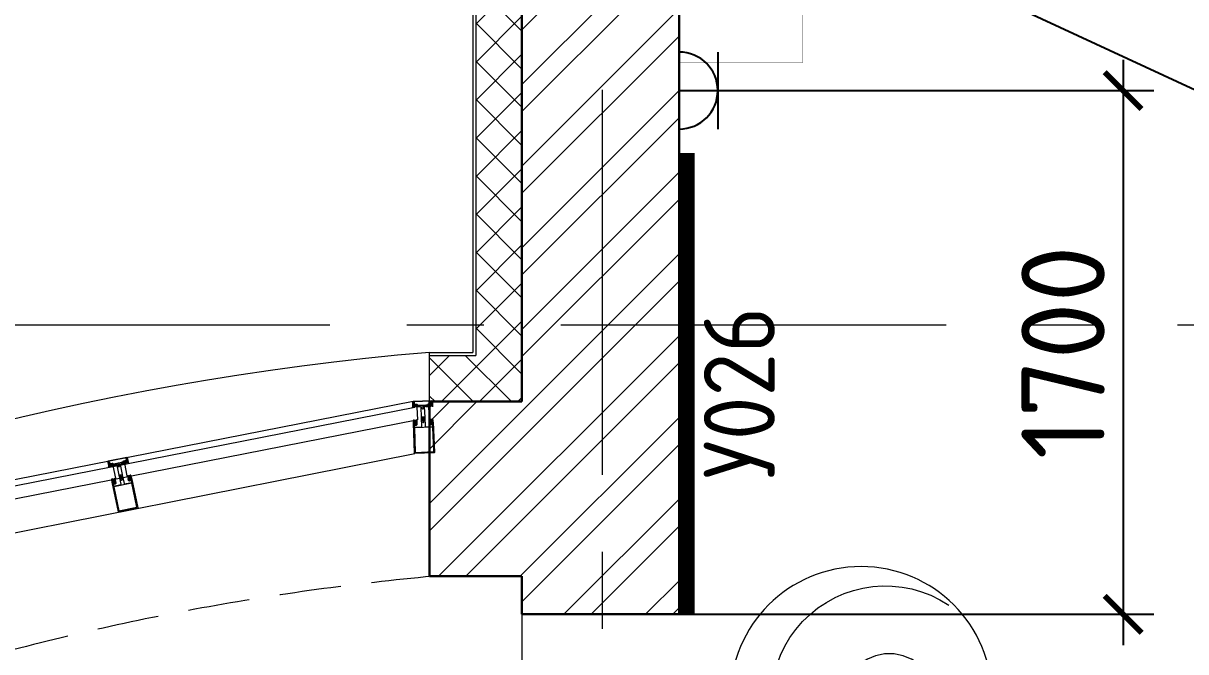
# Model space of a CAD drawing. Header units: millimetres. Extents: x -8417289 to 9420486, y 0 to 166066.
# Drawn here: x 61764 to 65536, y 126539 to 128579 of the extents above; entities that cross this region are included whole.
import ezdxf
from ezdxf import colors
from ezdxf.entities.mleader import LeaderData, LeaderLine
from ezdxf.enums import TextEntityAlignment as Align
from ezdxf.math import Vec2, Vec3

# ---------------------------------------------------------------- set-up
doc = ezdxf.new("R2010")
doc.units = ezdxf.units.MM
doc.header["$MEASUREMENT"] = 0
doc.header["$PDMODE"] = 3
doc.header["$PDSIZE"] = -4
doc.linetypes.add('CENTER', pattern=[2, 1.25, -0.25, 0.25, -0.25])
doc.linetypes.add('HIDDEN', pattern=[6, 4, -2])
doc.layers.get('0').update_dxf_attribs({"color": 250, "lineweight": 9})
doc.layers.get('Defpoints').update_dxf_attribs({"color": 6})
for name, color, linetype, lineweight in [('АР_Навесной фасад', 147, 'Continuous', 5), ('АР_Оси', 195, 'Continuous', 9), ('АР_Перегородки витражные', 152, 'Continuous', 13), ('АР_Подоконники', 163, 'Continuous', 9), ('АР_Сущ Несущая стена', 216, 'Continuous', 30), ('АР_Утеплитель', 250, 'Continuous', 9), ('АР_Штриховка кирпич', 250, 'Continuous', 9), ('перекр 0.3', 181, 'Continuous', 30), ('ТХ_мебель передв', 250, 'Continuous', 13), ('ТХ_мебель_библ', 250, 'Continuous', 13), ('ТХ_ОСНОВНОЙ', 103, 'Continuous', 25)]:
    doc.layers.add(name, color=color, linetype=linetype, lineweight=lineweight)
doc.layers.add('ТХ_Задание КР', color=7, linetype='Continuous', true_color=0x9a5430)
for name, color, linetype in [('ТХ_мебель_библ_поз', 47, 'Continuous'), ('ТХ_привязки ЭО', 96, 'Continuous'), ('ТХ_привязки_СС', 3, 'Continuous'), ('ТХ_привязки_ЭО', 96, 'Continuous'), ('ТХ_розетки ЭО', 86, 'Continuous')]:
    doc.layers.add(name, color=color, linetype=linetype)
doc.styles.add('GOST 2.304', font='CS_Gost2304.shx')
doc.styles.add('gost_A', font='CS_Gost2304.shx', dxfattribs={"width": 0.71})
doc.styles.add('ISOCPEUR', font='isocpeur.TTF')
doc.styles.add('ISOCPEUR_1', font='isocpeur.TTF', dxfattribs={"width": 0.9, "height": 250})
doc.styles.add('ГОСТ 2.304', font='isocpeur.TTF', dxfattribs={"width": 0.7})
doc.dimstyles.new('R_100', dxfattribs={"dimtxt": 270, "dimasz": 120, "dimexe": 100, "dimexo": 0, "dimgap": 60, "dimtad": 1, "dimdec": 0, "dimrnd": 50, "dimzin": 0, "dimdsep": 46, "dimtxsty": 'ISOCPEUR', "dimblk": 'ARCHTICK', "dimcen": 0, "dimdle": 100, "dimclrd": 256, "dimclre": 256, "dimclrt": 256, "dimadec": 0, "dimazin": 0, "dimtfac": 2, "dimtdec": 0, "dimtofl": 0, "dimtmove": 1, "dimatfit": 3, "dimfxl": 1, "dimtvp": 3, "dimtolj": 1, "dimtzin": 0, "dimarcsym": 0})
pattern_1 = [(335.76716334, (-69115.3163, 318510.941), (0.651582564, 1.447617495), []), (65.76716334, (-69115.3163, 318510.941), (-1.447617495, 0.651582564), [])]

# ---------------------------------------------------------------- blocks, each defined once
blk = doc.blocks.new('стойка витр.')
h = blk.add_hatch()
h.set_pattern_fill('ANSI37', scale=0.5, angle=-69.2328)
h.set_pattern_definition(pattern_1)
edge = h.paths.add_edge_path()
edge.add_line((-22.7, 14.1), (-23, 15))
edge.add_arc((-23.4, 14.9), 0.427, 20.7605, 72.3)
edge.add_arc((-23.2, 15.7), 0.427, 110.764, 252.288, ccw=False)
edge.add_line((-23.3, 16.1), (-22.3, 16.5))
edge.add_arc((-22.2, 16.3), 0.183, 20.749, 110.7854, ccw=False)
edge.add_line((-22.1, 16.4), (-22, 16.3))
edge.add_arc((-21.9, 16.3), 0.183, 200.7666, 335.778)
edge.add_line((-21.7, 16.3), (-21.1, 17.8))
edge.add_arc((-21.7, 18), 0.637, 344.3928, 381.7249)
edge.add_line((-21.1, 18.2), (-22.6, 22.1))
edge.add_arc((-23.2, 21.9), 0.637, 19.8094, 57.1415)
edge.add_line((-22.8, 22.4), (-24.3, 23.1))
edge.add_arc((-24.4, 23), 0.183, 65.7564, 200.7677)
edge.add_line((-24.5, 22.9), (-24.5, 22.8))
edge.add_arc((-24.7, 22.7), 0.183, -69.251, 20.7854, ccw=False)
edge.add_line((-24.6, 22.6), (-25.6, 22.2))
edge.add_arc((-25.8, 22.6), 0.427, 149.2464, 290.7703, ccw=False)
edge.add_arc((-26.5, 23), 0.427, 329.2344, 380.7738)
edge.add_line((-26.1, 23.2), (-26.5, 24.2))
edge.add_arc((-26.7, 24.1), 0.183, 20.749, 110.7854)
edge.add_line((-26.7, 24.3), (-33.5, 21.7))
edge.add_arc((-33.4, 21.4), 0.306, 107.612, 200.6883)
edge.add_line((-33.7, 21.3), (-33.4, 20.7))
edge.add_arc((-33.1, 20.8), 0.304, 200.7453, 225.8124)
edge.add_line((-33.3, 20.5), (-31.8, 18.9))
edge.add_arc((-32, 18.7), 0.305, -108.8628, 45.7814, ccw=False)
edge.add_arc((-28.7, 27.8), 9.95, 231.9543, 250.0412, ccw=False)
edge.add_arc((-35.1, 19.6), 0.4, 42.3093, 119.225)
edge.add_arc((-34.9, 19.6), 0.602, 134.395, 228.6478)
edge.add_arc((-28.5, 27.8), 11, 232.0873, 240.8889)
edge.add_arc((-36.9, 12.9), 6.09, 40.7589, 60.6144, ccw=False)
edge.add_arc((-32.5, 16.6), 0.305, -34.8959, 41.6027, ccw=False)
edge.add_line((-32.3, 16.5), (-32.8, 15.8))
edge.add_arc((-32.5, 15.6), 0.305, 145.1101, 256.4243)
edge.add_line((-32.6, 15.3), (-31.7, 15.1))
edge.add_arc((-31.8, 14.8), 0.305, -34.8899, 76.4243, ccw=False)
edge.add_line((-31.5, 14.6), (-32.1, 13.9))
edge.add_arc((-31.8, 13.7), 0.305, 145.1101, 256.4243)
edge.add_line((-31.9, 13.4), (-31, 13.2))
edge.add_arc((-31.1, 12.9), 0.305, -24.2247, 76.4204, ccw=False)
edge.add_line((-30.8, 12.8), (-31.6, 11.1))
edge.add_arc((-31.3, 11), 0.305, 155.7711, 290.7403)
edge.add_line((-31.2, 10.7), (-22.8, 13.9))
edge.add_arc((-22.9, 14.1), 0.183, 290.749, 380.749)
edge = h.paths.add_edge_path(flags=16)
edge.add_line((-23.1, 21), (-22.2, 18.6))
edge.add_arc((-22.7, 18.4), 0.541, -69.2328, 20.7672, ccw=False)
edge.add_line((-22.5, 17.9), (-23.4, 17.6))
edge.add_arc((-23.6, 18.1), 0.541, 200.7672, 290.7672, ccw=False)
edge.add_line((-24.1, 17.9), (-25, 20.3))
edge.add_arc((-24.5, 20.5), 0.541, 110.7672, 200.7672, ccw=False)
edge.add_line((-24.7, 21), (-23.8, 21.4))
edge.add_arc((-23.6, 20.8), 0.541, 20.7672, 110.7672, ccw=False)
edge = h.paths.add_edge_path(flags=16)
edge.add_line((-26.9, 20.3), (-25.5, 16.7))
edge.add_arc((-26, 16.5), 0.541, -69.2328, 20.7672, ccw=False)
edge.add_line((-25.8, 16), (-28.2, 15.1))
edge.add_arc((-28.4, 15.6), 0.541, 200.7672, 290.7672, ccw=False)
edge.add_line((-28.9, 15.4), (-30.3, 19))
edge.add_arc((-29.8, 19.2), 0.541, 110.7672, 200.7672, ccw=False)
edge.add_line((-30, 19.7), (-27.5, 20.6))
edge.add_arc((-27.4, 20.1), 0.541, 20.7672, 110.7672, ccw=False)
h = blk.add_hatch()
h.set_pattern_fill('ANSI37', scale=0.5, angle=-69.2328)
h.set_pattern_definition([(335.76716334, (-69115.9168, 318510.7132), (0.651582564, 1.447617495), []), (65.76716334, (-69115.9168, 318510.7132), (-1.447617495, 0.651582564), [])])
edge = h.paths.add_edge_path()
edge.add_arc((-61.4, -46.2), 0.549, 155.7657, 200.7672)
edge.add_line((-61.9, -46), (-61.2, -44.4))
edge.add_arc((-61, -44.5), 0.183, 20.7672, 155.7657)
edge.add_line((-60.9, -44.4), (-60.8, -44.6))
edge.add_arc((-60.6, -44.6), 0.183, 200.7672, 290.7672)
edge.add_line((-60.6, -44.7), (-59.4, -44.3))
edge.add_arc((-59.6, -43.9), 0.427, -69.2328, 72.2936)
edge.add_arc((-59.3, -43.1), 0.427, 200.7672, 252.2936)
edge.add_line((-59.7, -43.2), (-63, -34.5))
edge.add_arc((-62.7, -34.4), 0.305, 110.7672, 200.7672)
edge.add_line((-62.8, -34.1), (-60.6, -33.3))
edge.add_arc((-60.4, -33.6), 0.304, 76.4029, 110.7672)
edge.add_line((-60.4, -33.3), (-60.1, -33.6))
edge.add_arc((-108.2, -55.9), 53, 16.7114, 24.8229)
edge.add_line((-57.4, -40.6), (-57.9, -41.3))
edge.add_arc((-57.7, -41.5), 0.305, 145.1109, 256.4234)
edge.add_line((-57.7, -41.8), (-56.9, -42))
edge.add_arc((-57, -42.3), 0.305, -34.8891, 76.4234)
edge.add_line((-56.7, -42.5), (-57.2, -43.3))
edge.add_arc((-56.9, -43.5), 0.305, 145.1109, 256.4234)
edge.add_line((-57, -43.8), (-56.1, -44))
edge.add_arc((-56.2, -44.3), 0.305, -34.8891, 76.4234)
edge.add_line((-56, -44.4), (-56.5, -45.1))
edge.add_arc((-56.2, -45.3), 0.305, 145.1109, 256.4234)
edge.add_line((-56.3, -45.6), (-55.4, -45.8))
edge.add_arc((-55.5, -46.1), 0.305, -34.8891, 76.4234)
edge.add_line((-55.3, -46.3), (-55.8, -47))
edge.add_arc((-55.5, -47.2), 0.305, 145.1109, 256.4234)
edge.add_line((-55.6, -47.5), (-54.7, -47.8))
edge.add_arc((-54.8, -48.1), 0.305, -34.8891, 76.4234)
edge.add_line((-54.5, -48.3), (-55, -49))
edge.add_arc((-54.8, -49.1), 0.305, 145.1109, 256.4234)
edge.add_line((-54.8, -49.4), (-54, -49.6))
edge.add_arc((-54.1, -49.9), 0.305, -34.8891, 76.4234)
edge.add_line((-53.8, -50.1), (-54.3, -50.8))
edge.add_arc((-54.1, -51), 0.305, 145.1109, 256.4234)
edge.add_line((-54.1, -51.3), (-53.3, -51.5))
edge.add_arc((-53.4, -51.8), 0.305, -43.6751, 76.4279)
edge.add_line((-53.1, -52), (-53.8, -52.6))
edge.add_arc((-53.6, -52.8), 0.305, 136.3286, 262.7471)
edge.add_arc((-54.6, -61.1), 7.99, 59.586, 82.7471)
edge.add_arc((-50.7, -54.4), 0.305, 253.291, 419.586)
edge.add_arc((-52.6, -60.5), 6.03, 73.291, 110.7672)
edge.add_line((-54.7, -54.9), (-54.8, -54.9))
edge.add_arc((-55, -54.5), 0.427, 200.7672, 290.7672)
edge.add_line((-55.4, -54.7), (-56.7, -51.1))
edge.add_arc((-56.3, -51), 0.427, 149.2366, 200.7672)
edge.add_arc((-57, -50.5), 0.427, -30.7634, 40.0143)
edge.add_arc((-57, -50.5), 0.427, 40.0005, 110.7672)
edge.add_line((-57.2, -50.1), (-58.3, -50.6))
edge.add_arc((-58.3, -50.7), 0.183, 110.7672, 200.7672)
edge.add_line((-58.4, -50.8), (-58.4, -51))
edge.add_arc((-58.5, -51.1), 0.183, 245.7686, 380.7672)
edge.add_line((-58.6, -51.3), (-60.2, -50.6))
edge.add_arc((-60, -50.1), 0.549, 200.7672, 245.7686)
edge.add_line((-60.5, -50.3), (-61.9, -46.4))
edge = h.paths.add_edge_path(flags=16)
edge.add_arc((-59.4, -49), 0.541, 200.7672, 290.7672)
edge.add_line((-60.8, -46.8), (-59.9, -49.2))
edge.add_arc((-60.3, -46.6), 0.541, 110.7672, 200.7672)
edge.add_line((-59.3, -45.7), (-60.5, -46.1))
edge.add_arc((-59.1, -46.2), 0.541, 20.7672, 110.7672)
edge.add_line((-57.7, -48.4), (-58.6, -46))
edge.add_arc((-58.2, -48.6), 0.541, -69.2328, 20.7672)
edge.add_line((-59.2, -49.5), (-58, -49.1))
h = blk.add_hatch()
h.set_pattern_fill('ANSI37', scale=0.5, angle=-69.2328)
h.set_pattern_definition(pattern_1)
edge = h.paths.add_edge_path()
edge.add_line((-7.6, -25.6), (-7.3, -26.5))
edge.add_arc((-7.7, -26.7), 0.427, -30.7656, 20.7738, ccw=False)
edge.add_arc((-6.9, -27.1), 0.427, 149.2464, 290.7703)
edge.add_line((-6.8, -27.5), (-5.8, -27.1))
edge.add_arc((-5.8, -27), 0.183, 290.749, 380.7854)
edge.add_line((-5.7, -26.9), (-5.7, -26.8))
edge.add_arc((-5.5, -26.7), 0.183, 65.7564, 200.7677, ccw=False)
edge.add_line((-5.5, -26.5), (-4, -27.3))
edge.add_arc((-4.3, -27.8), 0.637, 19.8094, 57.1415, ccw=False)
edge.add_line((-3.7, -27.6), (-2.3, -31.5))
edge.add_arc((-2.9, -31.7), 0.637, -15.6072, 21.7249, ccw=False)
edge.add_line((-2.2, -31.9), (-2.8, -33.4))
edge.add_arc((-3, -33.4), 0.183, 200.7666, 335.778, ccw=False)
edge.add_line((-3.2, -33.4), (-3.2, -33.3))
edge.add_arc((-3.4, -33.4), 0.183, 20.749, 110.7854)
edge.add_line((-3.5, -33.2), (-4.5, -33.6))
edge.add_arc((-4.3, -34), 0.427, 110.764, 252.288)
edge.add_arc((-4.6, -34.8), 0.427, 20.7605, 72.3, ccw=False)
edge.add_line((-4.2, -34.6), (-3.8, -35.7))
edge.add_arc((-4, -35.7), 0.183, -69.251, 20.7854, ccw=False)
edge.add_line((-3.9, -35.9), (-10.6, -38.5))
edge.add_arc((-10.8, -38.2), 0.306, 200.846, 293.9223, ccw=False)
edge.add_line((-11, -38.3), (-11.3, -37.6))
edge.add_arc((-11, -37.5), 0.304, 175.722, 200.789, ccw=False)
edge.add_line((-11.3, -37.5), (-11.3, -35.2))
edge.add_arc((-11.6, -35.2), 0.305, 355.7529, 510.3972)
edge.add_arc((-3.1, -39.8), 9.95, 151.4932, 169.58)
edge.add_arc((-13.3, -38), 0.4, 282.3093, 359.225, ccw=False)
edge.add_arc((-13.2, -37.8), 0.602, 172.8865, 267.1393, ccw=False)
edge.add_arc((-2.9, -39.7), 11, 160.6454, 169.447, ccw=False)
edge.add_arc((-19.1, -34.1), 6.09, 340.92, 360.7754)
edge.add_arc((-13.3, -34), 0.305, 359.9316, 436.4302)
edge.add_line((-13.2, -33.7), (-14.1, -33.5))
edge.add_arc((-14, -33.2), 0.305, 145.1101, 256.4243, ccw=False)
edge.add_line((-14.3, -33), (-13.7, -32.3))
edge.add_arc((-14, -32.2), 0.305, 325.1101, 436.4243)
edge.add_line((-13.9, -31.9), (-14.8, -31.7))
edge.add_arc((-14.7, -31.4), 0.305, 145.1101, 256.4243, ccw=False)
edge.add_line((-15, -31.2), (-14.4, -30.5))
edge.add_arc((-14.7, -30.3), 0.305, 325.1139, 425.759)
edge.add_line((-14.6, -30), (-16.3, -29.3))
edge.add_arc((-16.2, -29), 0.305, 110.794, 245.7633, ccw=False)
edge.add_line((-16.3, -28.7), (-7.9, -25.5))
edge.add_arc((-7.8, -25.7), 0.183, 20.7854, 110.7854, ccw=False)
edge = h.paths.add_edge_path(flags=16)
edge.add_line((-3.3, -31.1), (-4.3, -28.7))
edge.add_arc((-4.8, -28.9), 0.541, 20.7672, 110.7672)
edge.add_line((-5, -28.3), (-5.9, -28.7))
edge.add_arc((-5.7, -29.2), 0.541, 110.7672, 200.7672)
edge.add_line((-6.2, -29.4), (-5.3, -31.8))
edge.add_arc((-4.8, -31.6), 0.541, 200.7672, 290.7672)
edge.add_line((-4.6, -32.1), (-3.7, -31.8))
edge.add_arc((-3.9, -31.3), 0.541, 290.7672, 380.7672)
edge = h.paths.add_edge_path(flags=16)
edge.add_line((-6.7, -33), (-8, -29.4))
edge.add_arc((-8.5, -29.6), 0.541, 20.7672, 110.7672)
edge.add_line((-8.7, -29.1), (-11.1, -30))
edge.add_arc((-10.9, -30.5), 0.541, 110.7672, 200.7672)
edge.add_line((-11.4, -30.7), (-10.1, -34.3))
edge.add_arc((-9.6, -34.1), 0.541, 200.7672, 290.7672)
edge.add_line((-9.4, -34.6), (-7, -33.7))
edge.add_arc((-7.2, -33.2), 0.541, 290.7672, 380.7672)
at = {"lineweight": 0, "ltscale": 100, "transparency": 33554687}
for points in [[(65.9, 59.3), (-26.6, 24.2), (-25.9, 22.2), (-25.3, 22), (-24.8, 22.1), (-25.2, 23.2), (-20.5, 24.9), (-19.2, 21.4), (-18.8, 21.3), (-19, 20.8), (-17.7, 17.4), (-22.4, 15.6), (-22.7, 16.5), (-23.2, 16.4), (-23.4, 15.7), (-22.8, 13.9), (-17.2, 16), (-16.2, 17), (-15.5, 19.8), (-15.4, 20.1), (-17, 24.3), (-17.4, 24.6), (-17.5, 25.4), (-13.7, 26.9), (-12.5, 26.3), (-4.3, 4.8), (-4.9, 3.6), (-32.7, -7), (-32.8, -7.4), (-32.4, -8.4), (-31.1, -9.1), (-30.3, -8.8), (-29.8, -9.1), (-28.6, -8.7), (-28.6, -8.2), (-28.2, -8.5), (-27, -8.1), (-26.9, -7.5), (-26.5, -7.9), (-25.3, -7.5), (-25.3, -6.9), (-24.8, -7.2), (-23.6, -6.8), (-23.6, -6.3), (-23.1, -6.6), (-21.9, -6.2), (-21.9, -5.6), (-21.5, -6), (-20.3, -5.6), (-20.2, -5), (-19.8, -5.3), (-18.6, -4.9), (-18.4, -4.3), (-18, -4.7), (-17.4, -4.4), (-15.1, -4.8), (-14.5, -6.4), (-15.8, -7.9), (-15.9, -8.7), (-16.3, -8.3), (-17.4, -8.8), (-17.6, -9.3), (-18, -9), (-19.1, -9.4), (-19.3, -10), (-19.7, -9.6), (-20.8, -10.1), (-20.9, -10.6), (-21.4, -10.3), (-22.5, -10.7), (-22.6, -11.2), (-23, -10.9), (-24.3, -11.3), (-24.3, -11.9), (-24.7, -11.5), (-25.8, -12), (-26, -12.5), (-26.4, -12.2), (-27.6, -12.6), (-27.6, -13.1), (-28.1, -12.8), (-29.3, -13.3), (-29.3, -13.8), (-29.9, -15.1), (-29.5, -16.2), (-29.1, -16.3), (-1.3, -5.8), (-0.1, -6.4), (8.1, -27.9), (7.6, -29.2), (3.8, -30.6), (3.2, -29.8), (3.4, -29.5), (1.7, -25.2), (1.6, -25.1), (-0.9, -23.4), (-2.3, -23.3), (-7.8, -25.4), (-7.2, -27.2), (-6.5, -27.6), (-6, -27.4), (-6.4, -26.4), (-1.7, -24.6), (-0.4, -28.2), (0, -28.3), (-0.2, -28.7), (1.1, -32.2), (-3.6, -33.9), (-3.9, -33), (-4.4, -33.2), (-4.6, -33.8), (-4, -35.7), (88.6, -0.5), (89.2, 0.7), (67.2, 58.7)], [(63.8, 56.3), (85.1, 0.2), (10.6, -28), (-10.6, 28)], [(-68.6, -58.5), (-90.2, -1.6), (-90, -1.3), (-89, -0.9), (-88.6, -1), (-87.7, -3.3), (-87.4, -3.4), (-86.7, -3.2), (-86.4, -2.8), (-87.3, -0.5), (-87.2, -0.2), (-82, 1.7), (-80.5, 1.3), (-79.7, 1.5), (-77.3, 4.2), (-77.8, 4.8), (-90.5, 0), (-91.4, -2), (-69.8, -59.1), (-67.8, -59.9), (-55.1, -55.1), (-55.2, -54.3), (-58.7, -53.8), (-59.5, -54.2), (-60.2, -55.7), (-65.4, -57.6), (-65.7, -57.4), (-66.6, -55.1), (-67, -55), (-67.7, -55.3), (-67.9, -55.6), (-67, -57.9), (-67.2, -58.3), (-68.2, -58.7)]]:
    blk.add_lwpolyline(points, close=True, dxfattribs=at)
for points in [[(-73.6, -6.3), (-74.2, -6), (-74.8, -6.2), (-74.4, -7.2), (-76.6, -8, -0.414362), (-77, -7.8), (-79.3, -1.5, -0.414326), (-78.7, -0.2), (-77.3, 0.4), (-76.9, -0.7), (-76.3, -0.4), (-76.1, 0.3), (-77.3, 3.5, 0.551224), (-77.8, 3.6), (-79.9, 1.3, -0.267349), (-80.9, 1.1), (-82.1, 1.4, 0.249629), (-82.6, 1.3), (-86.2, -1.9, 0.827043), (-85.6, -2.8), (-82.1, -1.5, -0.414326), (-80.8, -2.1), (-78.1, -9.1, 0.414326), (-76.8, -9.7), (-75.7, -9.2, -0.082799), (-71.8, -16.3), (-68.3, -25.6), (-67.9, -25.7), (-68.1, -26.1), (-64.6, -35.3, -0.082799), (-62.8, -43.1), (-63.9, -43.6, 0.414326), (-64.5, -44.9), (-61.9, -51.9, -0.414326), (-62.5, -53.2), (-66, -54.5, 0.827043), (-65.8, -55.6), (-61, -55.6, 0.249629), (-60.6, -55.4), (-59.9, -54.3, -0.267349), (-59, -53.9), (-55.9, -54.2, 0.551224), (-55.6, -53.7), (-56.8, -50.5), (-57.5, -50.1), (-58, -50.4), (-57.6, -51.4), (-59.1, -52, -0.414326), (-60.5, -51.4), (-62.8, -45.1, -0.414362), (-62.7, -44.7), (-60.5, -43.9), (-60.1, -44.8), (-59.6, -44.6), (-59.3, -43.9)], [(-32.4, -8.4), (-32.8, -7.4, 0.523933), (-33.2, -7.2), (-64.2, -18.9, 0.414326), (-64.5, -19.6), (-64.1, -20.9, 0.410627), (-63.4, -21.2), (-62.7, -21, 0.492552), (-62.6, -20.7), (-62.8, -20.2, -0.441111), (-62.6, -19.9), (-60.8, -19.3, -0.208057), (-59.9, -19.4, -0.000016), (-56.9, -20.8, -0.439819), (-56.4, -22.2, -0.000016), (-57.7, -25.2, -0.208057), (-58.3, -25.9), (-60.1, -26.6, -0.441111), (-60.4, -26.5), (-60.6, -26, 0.492552), (-60.9, -25.9), (-61.5, -26.1, 0.410627), (-61.8, -26.8), (-61.3, -28.1, 0.414326), (-60.6, -28.4), (-29.6, -16.6, 0.523933), (-29.5, -16.2), (-29.8, -15.2)]]:
    blk.add_lwpolyline(points, format="xyb", close=True, dxfattribs=at)
at = {"color": 7, "lineweight": 0, "ltscale": 100, "transparency": 33554687}
for points in [[(-74.1, 3.3, 0.57795), (-74.3, 3.8), (-75.2, 3.8, -0.615334), (-75.4, 4.3, 0.101403), (-73.8, 7.1, 0.887085), (-74.4, 7.4, -0.164997), (-77.4, 4.9), (-77.5, 4.9, 0.414304), (-77.7, 4.3), (-76.4, 0.8, 0.228696), (-76.1, 0.5, -0.319049), (-75.8, 0.1, -0.319002), (-76.1, -0.3), (-77.2, -0.7, -0.4144), (-77.5, -0.6), (-77.6, -0.4, 0.668339), (-77.9, -0.4), (-78.6, -1.9, 0.198883), (-78.6, -2.4), (-77.2, -6.2, 0.198883), (-76.9, -6.5), (-75.3, -7.3, 0.668339), (-75.1, -7), (-75.1, -6.8, -0.4144), (-75, -6.6), (-73.9, -6.1, -0.710202), (-73.4, -6.7, 0.228696), (-73.4, -7.1), (-70.1, -15.8, 0.414362), (-69.7, -16), (-67.4, -15.1, 0.151171), (-67.3, -15), (-67.3, -14.6, 0.035408), (-69.9, -7.6), (-70.8, -7.4, -0.527868), (-71, -6.9), (-70.5, -6.2, 0.527868), (-70.6, -5.7), (-71.5, -5.4, -0.527868), (-71.7, -4.9), (-71.2, -4.2, 0.527868), (-71.4, -3.7), (-72.3, -3.5, -0.527868), (-72.4, -3.1), (-71.9, -2.4, 0.527868), (-72.1, -1.9), (-73, -1.7, -0.527868), (-73.1, -1.2), (-72.7, -0.4, 0.527868), (-72.8, 0.1), (-73.7, 0.3, -0.527868), (-73.9, 0.8), (-73.4, 1.5, 0.527868), (-73.5, 1.9), (-74.4, 2.1, -0.527868), (-74.6, 2.6)], [(-22.7, 14.1), (-23, 15, 0.228752), (-23.3, 15.3, -0.710164), (-23.3, 16.1), (-22.3, 16.5, -0.4144), (-22.1, 16.4), (-22, 16.3, 0.66825), (-21.7, 16.3), (-21.1, 17.8, 0.164348), (-21.1, 18.2), (-22.6, 22.1, 0.164348), (-22.8, 22.4), (-24.3, 23.1, 0.66825), (-24.5, 22.9), (-24.5, 22.8, -0.4144), (-24.6, 22.6), (-25.6, 22.2, -0.710164), (-26.1, 22.8, 0.228752), (-26.1, 23.2), (-26.5, 24.2, 0.4144), (-26.7, 24.3), (-33.5, 21.7, 0.430028), (-33.7, 21.3), (-33.4, 20.7, 0.109814), (-33.3, 20.5), (-31.8, 18.9, -0.800036), (-32.1, 18.4, -0.079083), (-34.8, 19.9, 0.348803), (-35.3, 20, 0.436125), (-35.3, 19.1, 0.038423), (-33.9, 18.2, -0.086853), (-32.3, 16.9, -0.346763), (-32.3, 16.5), (-32.8, 15.8, 0.527877), (-32.6, 15.3), (-31.7, 15.1, -0.527877), (-31.5, 14.6), (-32.1, 13.9, 0.527877), (-31.9, 13.4), (-31, 13.2, -0.469739), (-30.8, 12.8), (-31.6, 11.1, 0.667984), (-31.2, 10.7), (-22.8, 13.9, 0.414214)], [(-53.3, -51.5, -0.57795), (-53.1, -52), (-53.8, -52.6, 0.615334), (-53.6, -53.1, -0.101403), (-50.6, -54.2, -0.887085), (-50.8, -54.7, 0.164997), (-54.7, -54.9), (-54.8, -54.9, -0.414304), (-55.4, -54.7), (-56.7, -51.1, -0.228696), (-56.7, -50.8, 0.319049), (-56.7, -50.3, 0.319002), (-57.2, -50.1), (-58.3, -50.6, 0.4144), (-58.4, -50.8), (-58.4, -51, -0.668339), (-58.6, -51.3), (-60.2, -50.6, -0.198883), (-60.5, -50.3), (-61.9, -46.4, -0.198883), (-61.9, -46), (-61.2, -44.4, -0.668339), (-60.9, -44.4), (-60.8, -44.6, 0.4144), (-60.6, -44.7), (-59.4, -44.3, 0.710202), (-59.4, -43.5, -0.228696), (-59.7, -43.2), (-63, -34.5, -0.414362), (-62.8, -34.1), (-60.6, -33.3, -0.151171), (-60.4, -33.3), (-60.1, -33.6, -0.035408), (-57.4, -40.6), (-57.9, -41.3, 0.527868), (-57.7, -41.8), (-56.9, -42, -0.527868), (-56.7, -42.5), (-57.2, -43.3, 0.527868), (-57, -43.8), (-56.1, -44, -0.527868), (-56, -44.4), (-56.5, -45.1, 0.527868), (-56.3, -45.6), (-55.4, -45.8, -0.527868), (-55.3, -46.3), (-55.8, -47, 0.527868), (-55.6, -47.5), (-54.7, -47.8, -0.527868), (-54.5, -48.3), (-55, -49, 0.527868), (-54.8, -49.4), (-54, -49.6, -0.527868), (-53.8, -50.1), (-54.3, -50.8, 0.527868), (-54.1, -51.3)], [(-7.6, -25.6), (-7.3, -26.5, -0.228752), (-7.3, -26.9, 0.710164), (-6.8, -27.5), (-5.8, -27.1, 0.4144), (-5.7, -26.9), (-5.7, -26.8, -0.66825), (-5.5, -26.5), (-4, -27.3, -0.164348), (-3.7, -27.6), (-2.3, -31.5, -0.164348), (-2.2, -31.9), (-2.8, -33.4, -0.66825), (-3.2, -33.4), (-3.2, -33.3, 0.4144), (-3.5, -33.2), (-4.5, -33.6, 0.710164), (-4.5, -34.4, -0.228752), (-4.2, -34.6), (-3.8, -35.7, -0.4144), (-3.9, -35.9), (-10.6, -38.5, -0.430028), (-11, -38.3), (-11.3, -37.6, -0.109814), (-11.3, -37.5), (-11.3, -35.2, 0.800036), (-11.8, -35.1, 0.079083), (-12.9, -38, -0.348803), (-13.2, -38.4, -0.436125), (-13.8, -37.7, -0.038423), (-13.3, -36.1, 0.086853), (-13, -34, 0.346763), (-13.2, -33.7), (-14.1, -33.5, -0.527877), (-14.3, -33), (-13.7, -32.3, 0.527877), (-13.9, -31.9), (-14.8, -31.7, -0.527877), (-15, -31.2), (-14.4, -30.5, 0.469739), (-14.6, -30), (-16.3, -29.3, -0.667984), (-16.3, -28.7), (-7.9, -25.5, -0.414214)]]:
    blk.add_lwpolyline(points, format="xyb", close=True, dxfattribs=at)
for points in [[(-72, 0.1), (-72.9, -0.3)], [(-26.7, 24.3), (-26.7, 24.3)], [(-22.8, 13.9), (-22.8, 13.9)]]:
    blk.add_lwpolyline(points, dxfattribs=at)
blk.add_lwpolyline([(-72.9, -0.3), (-54.8, -48), (-53.9, -47.7), (-72, 0.1)], close=True)
at = {"lineweight": 0, "ltscale": 100, "transparency": 33554687}
for points in [[(-69.8, -5.6), (-69.2, -5.9), (-30.9, 8.6), (-30.6, 9.2), (-31.2, 10.7)], [(-56.1, -42), (-55.8, -41.4), (-17.5, -26.8), (-16.8, -27.1), (-16.3, -28.6)]]:
    blk.add_lwpolyline(points, dxfattribs=at)
at = {"color": 7}
for points in [[(-26.9, 20.3), (-25.5, 16.7, -0.414214), (-25.8, 16), (-28.2, 15.1, -0.414214), (-28.9, 15.4), (-30.3, 19, -0.414214), (-30, 19.7), (-27.5, 20.6, -0.414214)], [(-23.1, 21), (-22.2, 18.6, -0.414214), (-22.5, 17.9), (-23.4, 17.6, -0.414214), (-24.1, 17.9), (-25, 20.3, -0.414214), (-24.7, 21), (-23.8, 21.4, -0.414214)], [(-75.3, -1.9), (-74.4, -4.3, -0.414214), (-74.7, -5), (-75.9, -5.4, -0.414214), (-76.6, -5.1), (-77.5, -2.7, -0.414214), (-77.2, -2), (-76, -1.6, -0.414214)], [(-6.7, -33), (-8, -29.4, 0.414214), (-8.7, -29.1), (-11.1, -30, 0.414214), (-11.4, -30.7), (-10.1, -34.3, 0.414214), (-9.4, -34.6), (-7, -33.7, 0.414214)], [(-3.3, -31.1), (-4.3, -28.7, 0.414214), (-5, -28.3), (-5.9, -28.7, 0.414214), (-6.2, -29.4), (-5.3, -31.8, 0.414214), (-4.6, -32.1), (-3.7, -31.8, 0.414214)], [(-57.7, -48.4), (-58.6, -46, 0.414214), (-59.3, -45.7), (-60.5, -46.1, 0.414214), (-60.8, -46.8), (-59.9, -49.2, 0.414214), (-59.2, -49.5), (-58, -49.1, 0.414214)]]:
    blk.add_lwpolyline(points, format="xyb", close=True, dxfattribs=at)
at = {"color": 7, "lineweight": 0, "ltscale": 100, "transparency": 33554687}
blk.add_arc((-33.4, 21.4), 0.305, 110.7562, 200.7779, dxfattribs=at)
blk = doc.blocks.new('A$Ca602dfc3')
at = {"layer": 'АР_Навесной фасад', "ltscale": 100}
for p, q in [((-635, -5471.5), (-275.8, -3561.5)), ((-256.3, -3561.5), (-616.3, -5477)), ((-214.9, -3567.9), (-574.8, -5482.5)), ((-111.5, -3604.6), (-465.2, -5476.1))]:
    blk.add_line(p, q, dxfattribs=at)
at = {"layer": 'АР_Перегородки витражные'}
for p, rotation in [((-371.4, -4527.8), 327.9724738192307), ((-549.8, -5504.7), 337.496536021997)]:
    blk.add_blockref('стойка витр.', p, dxfattribs=dict(at, rotation=rotation))
blk = doc.blocks.new('У112')
at = {"layer": 'ТХ_мебель_библ', "lineweight": 0, "ltscale": 100, "transparency": 33554687, "const_width": 2}
blk.add_lwpolyline([(262557.9, -187928.7), (262557.9, -188328.7), (261707.9, -188328.7), (261707.9, -187928.7)], close=True, dxfattribs=at)
blk = doc.blocks.new('пуф мешок д850')
for centre, radius in [((-5916.6, 23036.1), 425), ((-6008, 23029.4), 149.7)]:
    blk.add_circle(centre, radius)
blk.add_arc((-5995.2, 23029.9), 369.3, 241.9558, 123.2196)
blk = doc.blocks.new('*U3110')
at = {"color": 0, "linetype": 'ByBlock', "lineweight": -2}
for p, q in [((0, 2.5), (0, -2.5)), ((2.5, 2.5), (2.5, -2.5)), ((0, 0), (2.5, 0)), ((2.5, 0), (5, 0))]:
    blk.add_line(p, q, dxfattribs=at)
blk.add_arc((0, 0), 2.5, 270, 90, dxfattribs=at)
at = {"style": 'GOST 2.304', "width": 0.8, "flags": 1}
blk.add_attdef('MARKA', (-9.86, 4.543), '', height=2.5, dxfattribs=at)
at = {"ltscale": 50, "style": 'gost_A', "width": 0.71}
blk.add_attdef('№GRUP', text='', height=2.5, dxfattribs=at).set_placement((5.141, 6.046), align=Align.MIDDLE_CENTER)
blk = doc.blocks.new('_ArchTick')
at = {"color": 0, "linetype": 'ByBlock', "const_width": 0.15}
blk.add_lwpolyline([(-0.5, -0.5), (0.5, 0.5)], dxfattribs=at)
blk = doc.blocks.new('*D3175')
at = {"layer": 'Defpoints', "color": 0, "linetype": 'ByBlock', "lineweight": 13, "ltscale": 500, "transparency": 16777216}
for p in [(63892.4, 128360.7), (63892.4, 126660.7), (65332.5, 126660.7)]:
    blk.add_point(p, dxfattribs=at)
at = {"layer": 'ТХ_привязки_ЭО', "linetype": 'ByBlock', "lineweight": -2, "ltscale": 500, "transparency": 16777216}
for p, q in [((65332.5, 128460.7), (65332.5, 126560.7)), ((63892.4, 128360.7), (65432.5, 128360.7)), ((63892.4, 126660.7), (65432.5, 126660.7))]:
    blk.add_line(p, q, dxfattribs=at)
at = {"layer": 'ТХ_привязки_ЭО', "linetype": 'ByBlock', "lineweight": -2, "ltscale": 500, "transparency": 16777216, "xscale": 120, "yscale": 120, "zscale": 120}
for p, rotation in [((65332.5, 128360.7), 90), ((65332.5, 126660.7), 270)]:
    blk.add_blockref('_ArchTick', p, dxfattribs=dict(at, rotation=rotation))
at = {"layer": 'ТХ_привязки_ЭО', "linetype": 'ByBlock', "lineweight": 13, "ltscale": 500, "transparency": 16777216, "insert": (65137.5, 127510.7), "char_height": 270, "attachment_point": 5, "rotation": 90, "style": 'ISOCPEUR'}
blk.add_mtext('\\A1;1700', dxfattribs=at)
blk = doc.blocks.new('_DotBlank')
at = {"color": 0, "linetype": 'ByBlock', "lineweight": -2}
blk.add_line((-0.5, 0), (-1, 0), dxfattribs=at)
blk.add_circle((0, 0), 0.5, dxfattribs=at)
blk = doc.blocks.new('_None')

msp = doc.modelspace()

# ---------------------------------------------------------------- hatches: boundary and pattern name
at = {"layer": 'АР_Утеплитель', "ltscale": 100}
h = msp.add_hatch(dxfattribs=at)
h.set_pattern_fill('ANSI37', color=256, scale=700)
h.set_pattern_definition([(45, (-913907.575, 166752.83), (-61.871843, 61.871843), []), (135, (-913907.575, 166752.83), (-61.871843, -61.871843), [])])
h.paths.add_polyline_path([(64462.4, 130860.7), (63382.4, 130860.7), (63382.4, 127350.9), (63082.4, 127350.9), (63082.4, 127500.9), (63232.4, 127500.9), (63232.4, 131010.7), (64462.4, 131010.7)])
at = {"layer": 'АР_Штриховка кирпич', "ltscale": 100}
h = msp.add_hatch(dxfattribs=at)
h.set_pattern_fill('ANSI32', color=256, scale=500)
h.set_pattern_definition([(45, (-934897.25, 167426.86), (-132.58252, 132.58252), []), (45, (-934808.86, 167426.86), (-132.58252, 132.58252), [])])
h.paths.add_polyline_path([(64397.4, 130860.7), (63382.4, 130860.7), (63382.4, 127350.9), (63082.4, 127350.9), (63082.4, 126784), (63382.4, 126784), (63382.4, 126660.7), (63892.4, 126660.7), (63892.4, 130350.7), (64397.4, 130350.7)])

# ---------------------------------------------------------------- linework, layer by layer
at = {"layer": 'АР_Навесной фасад', "ltscale": 100}
for p, q in [((63222.4, 131020.7), (63222.4, 127510.9)), ((63232.4, 131010.7), (63232.4, 127500.9))]:
    msp.add_line(p, q, dxfattribs=at)
at = {"layer": 'АР_Навесной фасад', "color": 18, "ltscale": 100, "true_color": 0x000000}
for points in [[(63082.4, 127510.9), (63222.4, 127510.9)], [(63082.4, 127350.9), (63082.4, 127510.9)], [(63082.4, 127510.9), (63222.4, 127510.9)], [(63082.4, 127350.9), (63082.4, 127510.9)], [(63082.4, 127500.9), (63232.4, 127500.9)], [(63082.4, 127500.9), (63232.4, 127500.9)]]:
    msp.add_lwpolyline(points, dxfattribs=at)
at = {"layer": 'АР_Оси', "linetype": 'CENTER', "ltscale": 1000}
for p, q in [((63642.4, 134363.2), (63642.4, 78630.8)), ((45508.7, 127600.7), (128687.1, 127600.7))]:
    msp.add_line(p, q, dxfattribs=at)
at = {"layer": 'АР_Подоконники', "ltscale": 100}
msp.add_line((63382.4, 126660.7), (63382.4, 126184), dxfattribs=at)
at = {"layer": 'АР_Сущ Несущая стена', "ltscale": 100}
for p, q in [((63382.4, 130860.7), (63382.4, 127350.9)), ((63892.4, 130350.7), (63892.4, 126660.7)), ((63082.4, 127350.9), (63082.4, 126784)), ((63082.4, 127350.9), (63082.4, 126784)), ((63382.4, 126784), (63382.4, 126660.7)), ((63382.4, 126784), (63382.4, 126660.7)), ((63382.4, 126660.7), (63892.4, 126660.7)), ((63382.4, 126660.7), (63892.4, 126660.7))]:
    msp.add_line(p, q, dxfattribs=at)
for points in [[(63082.4, 127350.9), (63382.4, 127350.9)], [(63082.4, 127350.9), (63382.4, 127350.9)], [(63082.4, 126784), (63382.4, 126784)], [(63082.4, 126784), (63382.4, 126784)]]:
    msp.add_lwpolyline(points, dxfattribs=at)
at = {"layer": 'АР_Сущ Несущая стена', "lineweight": 18, "ltscale": 100}
msp.add_arc((63859.5, 118395.1), 9148.9, 94.87234, 175.19782, dxfattribs=at)
at = {"layer": 'перекр 0.3', "color": 7, "linetype": 'HIDDEN', "lineweight": 5, "ltscale": 50}
msp.add_arc((63870.5, 118371.5), 8448.4, 95.28328, 174.64014, dxfattribs=at)
at = {"layer": 'ТХ_мебель передв', "ltscale": 100}
msp.add_line((63382.4, 126783.9), (63382.4, 126082.9), dxfattribs=at)
at = {"layer": 'ТХ_мебель_библ', "ltscale": 0.1, "const_width": 50}
msp.add_lwpolyline([(63917.4, 126660.6), (63917.4, 128158.2)], dxfattribs=at)

# ---------------------------------------------------------------- block references
at = {"ltscale": 100, "xscale": -1, "rotation": 90.47171515599885}
msp.add_blockref('A$Ca602dfc3', (57563.1, 126671.9), dxfattribs=at)
at = {"layer": 'ТХ_мебель передв', "xscale": -1, "rotation": 359.4309038424467}
msp.add_blockref('пуф мешок д850', (58337.7, 103414.3), dxfattribs=at)
at = {"layer": 'ТХ_ОСНОВНОЙ', "rotation": 270}
msp.add_blockref('У112', (252221.1, 391008.5), dxfattribs=at)
at = {"layer": 'ТХ_розетки ЭО', "ltscale": 50, "xscale": 50, "yscale": 50, "zscale": 50}
msp.add_blockref('*U3110', (63892.4, 128360.7), dxfattribs=at)

# ---------------------------------------------------------------- texts
at = {"layer": 'ТХ_мебель_библ_поз', "lineweight": 0, "ltscale": 100, "transparency": 33554687, "style": 'ISOCPEUR_1', "width": 0.9}
msp.add_text('У026', height=230, rotation=90, dxfattribs=at).set_placement((64202.4, 127099.8))

# ---------------------------------------------------------------- dimensions: what is measured, and where the dimension line sits
at = {"layer": 'ТХ_привязки_ЭО', "linetype": 'ByBlock', "lineweight": 13, "ltscale": 500}
dim = msp.add_linear_dim(base=(65332.5, 126660.7), p1=(63892.4, 128360.7), p2=(63892.4, 126660.7), angle=90, dimstyle='R_100', override={"dimpost": '\\X'}, dxfattribs=at)
dim.commit()
dim.dimension.update_dxf_attribs({"geometry": '*D3175', "text_midpoint": (65137.5, 127510.7)})

# ---------------------------------------------------------------- leaders
at = {"layer": 'ТХ_Задание КР', "color": 1, "ltscale": 100}
ml = msp.add_multileader_mtext('Standard', dxfattribs=at)
ml.set_content('\\pxsm1,qc;{\\C1;Зона усиления для настенного крепления фермы баскетбольной со щитом и кольцом \\Pна высоте от пола до 4,5 м от УЧП}', color=7, style='ГОСТ 2.304')
ml.set_leader_properties(color=256, lineweight=25)
ml.build(insert=Vec2(0, 0))
ml.multileader.update_dxf_attribs({"text_left_attachment_type": 6, "text_right_attachment_type": 6, "dogleg_length": 150, "arrow_head_size": 225, "scale": 75})
ctx = ml.context
ctx.base_point, ctx.scale, ctx.char_height, ctx.arrow_head_size, ctx.landing_gap_size, ctx.plane_origin = Vec3(-179600.1, 136426.3), 75, 187.5, 225, 150, Vec3(-147431, 100913)
ctx.left_attachment, ctx.right_attachment = 6, 6
notes = []
notes.append((ctx, [(0, (1, 1, 0), (-179750.1, 136426.3), (1, 0), 150, [(1, [(-182033.9, 121600.6)], 0, [])])]))
ctx.mtext.insert, ctx.mtext.width, ctx.mtext.defined_height, ctx.mtext.line_spacing_factor, ctx.mtext.flow_direction = Vec3(-179450.1, 136651.3), 4494.329, 2263.3, 0.8, 5
at = {"layer": 'ТХ_привязки ЭО'}
ml = msp.add_multileader_mtext('Standard', dxfattribs=at)
ml.set_content('\\A1;{\\fArial|b0|i0|c204|p34;Розетка для подключения:\\P- кол-во 4шт в кабинете\\P- 1х0.5кВт/220В/1Ф - доп. оборудование}', color=256, style='ISOCPEUR')
ml.set_leader_properties()
ml.set_arrow_properties(name='NONE')
ml.build(insert=Vec2(0, 0))
ml.multileader.update_dxf_attribs({"text_left_attachment_type": 6, "text_right_attachment_type": 6, "dogleg_length": 0.36})
ctx = ml.context
ctx.base_point, ctx.char_height, ctx.plane_origin = Vec3(52226.5, 129916.2, 0), 200, Vec3(50884.1, 159658.8, 0)
ctx.left_attachment, ctx.right_attachment = 6, 6
notes.append((ctx, [(1, (1, 1, 0), (57403.8, 129916.2, 0), (-1, 0), 0.36, [(1, [(63904.9, 124601, 0)], 0, [])])]))
ctx.mtext.insert, ctx.mtext.width, ctx.mtext.flow_direction = Vec3(52228.5, 130175, 0), 6881.547, 5
at = {"layer": 'ТХ_привязки_СС'}
ml = msp.add_multileader_mtext('Standard', dxfattribs=at)
ml.set_content('{\\fArial|b0|i0|c204|p34;Точка доступа \\fArial|b0|i0|c0|p34;Wi-Fi (\\fArial|b0|i0|c204|p34;ТД \\fArial|b0|i0|c0|p34;WiFi \\fArial|b0|i0|c204|p34;МЭШ\\fArial|b0|i0|c0|p34;)\\fArial|b0|i0|c204|p34;\\P\\A1;-\\fArial|b0|i0|c0|p34; \\fArial|b0|i0|c204|p34;1хRJ45\\P-\\fArial|b0|i0|c0|p34; H-\\fArial|b0|i0|c204|p34;не выше 150мм от уровня подвесного потолка}', color=256, style='ISOCPEUR')
ml.set_leader_properties()
ml.set_arrow_properties(name='DOTBLANK')
ml.build(insert=Vec2(0, 0))
ml.multileader.update_dxf_attribs({"text_left_attachment_type": 6, "text_right_attachment_type": 6, "dogleg_length": 0.36, "arrow_head_size": 150})
ctx = ml.context
ctx.base_point, ctx.char_height, ctx.arrow_head_size, ctx.plane_origin = Vec3(52513, 131405.7, 0), 200, 150, Vec3(50045.2, 135252.9, 0)
ctx.left_attachment, ctx.right_attachment = 6, 6
notes.append((ctx, [(1, (1, 1, 0), (59015.5, 131405.7, 0), (-1, 0), 0.36, [(3, [(72267.4, 125247.5, 0)], 0, [])])]))
ctx.mtext.insert, ctx.mtext.width, ctx.mtext.defined_height, ctx.mtext.flow_direction = Vec3(52515, 131664.5, 0), 6537.266, 183.3, 5
for ctx, leaders in notes:
    for number, flags, end, landing, length, lines in leaders:
        leader = LeaderData()
        leader.index, (leader.has_last_leader_line, leader.has_dogleg_vector, leader.attachment_direction) = number, flags
        leader.last_leader_point, leader.dogleg_vector, leader.dogleg_length = Vec3(end), Vec3(landing), length
        for number, points, colour, breaks in lines:
            line = LeaderLine()
            line.index, line.vertices, line.color, line.breaks = number, Vec3.list(points), colors.encode_raw_color(colour), breaks
            leader.lines.append(line)
        ctx.leaders.append(leader)

doc.saveas('drawing.dxf')
